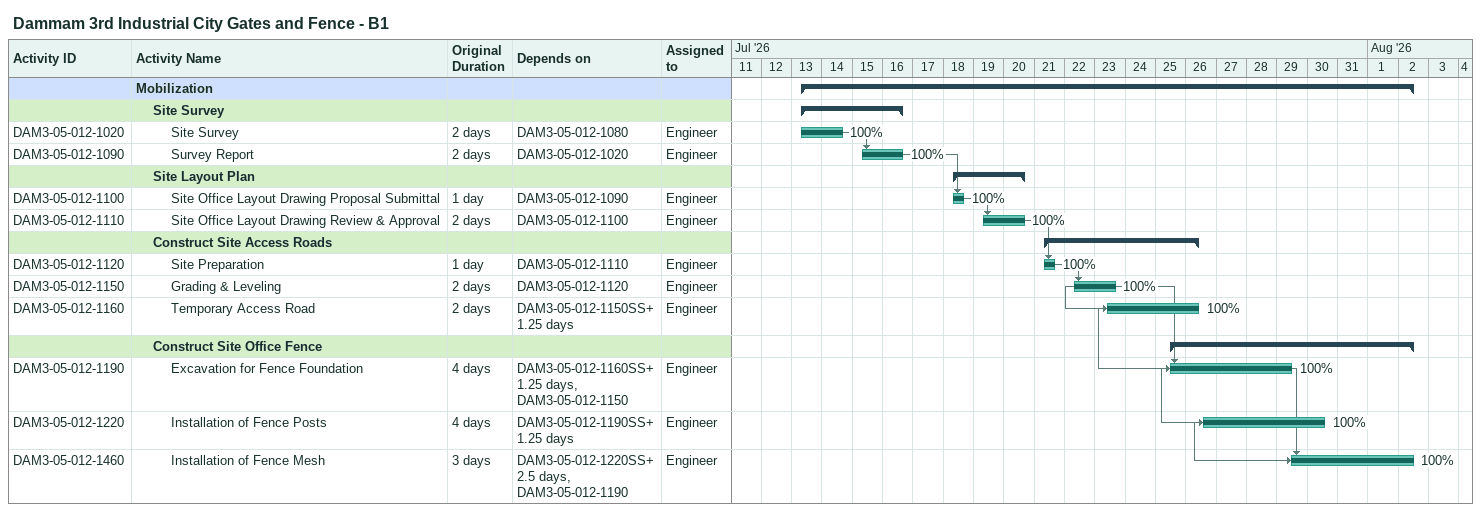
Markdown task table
Dammam 3rd Industrial City Gates and Fence - B1

| ID | Level | Task | Original duration | Start | Finish | Predecessors | Resources | % complete |
|---|---|---|---|---|---|---|---|---|
|  | 1 | **Mobilization** |  | 2026-07-13 | 2026-08-02 |  |  |  |
|  | 2 | **Site Survey** |  | 2026-07-13 | 2026-07-16 |  |  |  |
| DAM3-05-012-1020 | 3 | Site Survey | 2d | 2026-07-13 | 2026-07-14 | DAM3-05-012-1080 | Engineer | 100 |
| DAM3-05-012-1090 | 3 | Survey Report | 2d | 2026-07-15 | 2026-07-16 | DAM3-05-012-1020 | Engineer | 100 |
|  | 2 | **Site Layout Plan** |  | 2026-07-18 | 2026-07-20 |  |  |  |
| DAM3-05-012-1100 | 3 | Site Office Layout Drawing Proposal Submittal | 1d | 2026-07-18 | 2026-07-18 | DAM3-05-012-1090 | Engineer | 100 |
| DAM3-05-012-1110 | 3 | Site Office Layout Drawing Review & Approval | 2d | 2026-07-19 | 2026-07-20 | DAM3-05-012-1100 | Engineer | 100 |
|  | 2 | **Construct Site Access Roads** |  | 2026-07-21 | 2026-07-26 |  |  |  |
| DAM3-05-012-1120 | 3 | Site Preparation | 1d | 2026-07-21 | 2026-07-21 | DAM3-05-012-1110 | Engineer | 100 |
| DAM3-05-012-1150 | 3 | Grading & Leveling | 2d | 2026-07-22 | 2026-07-23 | DAM3-05-012-1120 | Engineer | 100 |
| DAM3-05-012-1160 | 3 | Temporary Access Road | 2d | 2026-07-23 | 2026-07-26 | DAM3-05-012-1150SS+1.25d | Engineer | 100 |
|  | 2 | **Construct Site Office Fence** |  | 2026-07-25 | 2026-08-02 |  |  |  |
| DAM3-05-012-1190 | 3 | Excavation for Fence Foundation | 4d | 2026-07-25 | 2026-07-29 | DAM3-05-012-1160SS+1.25d, DAM3-05-012-1150 | Engineer | 100 |
| DAM3-05-012-1220 | 3 | Installation of Fence Posts | 4d | 2026-07-26 | 2026-07-30 | DAM3-05-012-1190SS+1.25d | Engineer | 100 |
| DAM3-05-012-1460 | 3 | Installation of Fence Mesh | 3d | 2026-07-29 | 2026-08-02 | DAM3-05-012-1220SS+2.5d, DAM3-05-012-1190 | Engineer | 100 |
